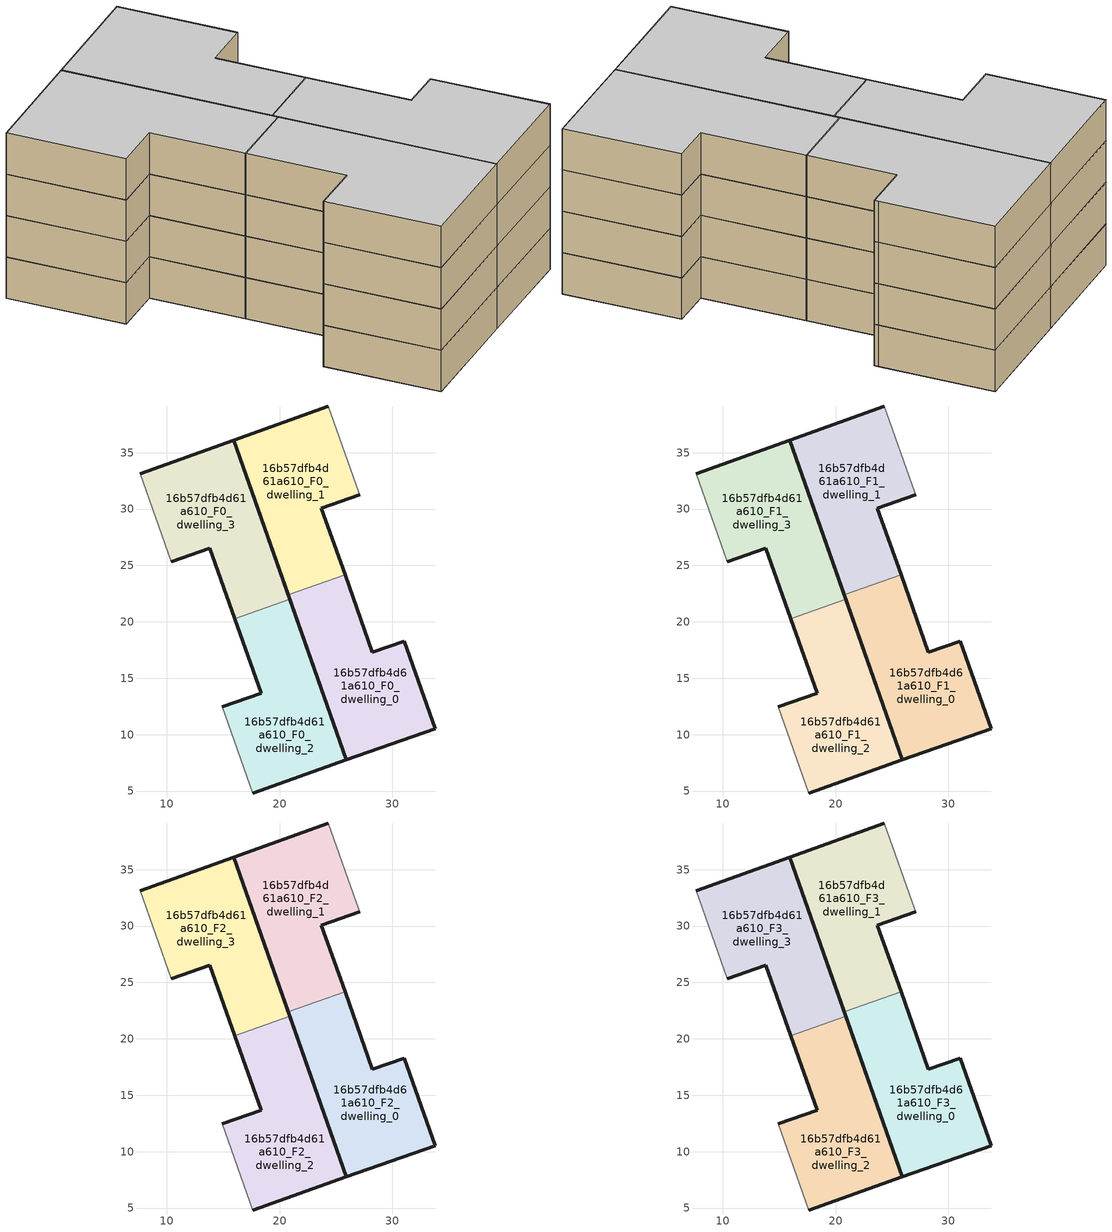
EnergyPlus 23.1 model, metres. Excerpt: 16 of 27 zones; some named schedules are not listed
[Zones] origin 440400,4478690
16b57dfb4d61a610_F0_dwelling_0
 floor ground (EU_floor_Construction): 33.81,10.54 31.04,18.29 28.23,17.31 25.8,24.17 20.77,22.39 25.92,7.76 z0
 wall outside (EU_wall_Construction): 25.8,24.17 28.23,17.31 31.04,18.29 33.81,10.54 25.92,7.76 20.77,22.39 z0:3
 wall to 16b57dfb4d61a610_F0_dwelling_1 (EU_wall_Construction): 20.77,22.39 25.8,24.16 z0:3
16b57dfb4d61a610_F0_dwelling_1
 floor ground (EU_floor_Construction): 25.8,24.17 23.72,30.06 27.11,31.25 27,31.51 24.33,39.13 15.93,36.11 20.77,22.39 z0
 wall outside (EU_wall_Construction): 20.77,22.39 15.93,36.11 24.33,39.13 / 27.11,31.25 23.72,30.06 25.8,24.17 z0:3
 wall adiabatic (EU_wall_Construction): 24.33,39.13 27,31.51 27.11,31.25 z0:3
16b57dfb4d61a610_F0_dwelling_2
 floor ground (EU_floor_Construction): 25.92,7.76 20.91,21.99 16.03,20.27 18.35,13.67 14.91,12.48 17.6,4.83 z0
 wall outside (EU_wall_Construction): 20.91,21.99 25.92,7.76 17.6,4.83 / 14.91,12.48 18.35,13.67 16.03,20.27 z0:3
 wall adiabatic (EU_wall_Construction): 17.6,4.83 14.91,12.48 z0:3
 wall to 16b57dfb4d61a610_F0_dwelling_3 (EU_wall_Construction): 16.03,20.27 20.91,21.99 z0:3
16b57dfb4d61a610_F0_dwelling_3
 floor ground (EU_floor_Construction): 20.91,21.99 15.93,36.11 7.64,33.13 10.38,25.31 13.83,26.52 16.03,20.27 z0
 wall outside (EU_wall_Construction): 7.64,33.13 15.93,36.11 20.91,21.99 / 16.03,20.27 13.83,26.52 10.38,25.31 z0:3
 wall adiabatic (EU_wall_Construction): 10.38,25.31 7.64,33.13 z0:3
16b57dfb4d61a610_F1_dwelling_0
 floor to 16b57dfb4d61a610_F0_dwelling_0 (EU_floor_Construction): 33.81,10.54 31.04,18.29 28.23,17.31 25.8,24.17 20.77,22.39 25.92,7.76 z3
 wall outside (EU_wall_Construction): 25.8,24.17 28.23,17.31 31.04,18.29 33.81,10.54 25.92,7.76 20.77,22.39 z3:6
 wall to 16b57dfb4d61a610_F1_dwelling_1 (EU_wall_Construction): 20.77,22.39 25.8,24.16 z3:6
16b57dfb4d61a610_F1_dwelling_1
 floor to 16b57dfb4d61a610_F0_dwelling_1 (EU_floor_Construction): 25.8,24.17 23.71,30.06 27.11,31.25 27,31.51 24.33,39.13 15.93,36.11 20.77,22.39 z3
 wall outside (EU_wall_Construction): 20.77,22.39 15.93,36.11 24.33,39.13 / 27.11,31.25 23.72,30.06 25.8,24.17 z3:6
 wall adiabatic (EU_wall_Construction): 24.33,39.13 27,31.51 27.11,31.25 z3:6
16b57dfb4d61a610_F1_dwelling_2
 floor to 16b57dfb4d61a610_F0_dwelling_2 (EU_floor_Construction): 25.92,7.76 20.91,21.99 16.03,20.27 18.35,13.67 14.91,12.48 17.6,4.83 z3
 wall outside (EU_wall_Construction): 20.91,21.99 25.92,7.76 17.6,4.83 / 14.91,12.48 18.35,13.67 16.03,20.27 z3:6
 wall adiabatic (EU_wall_Construction): 17.6,4.83 14.91,12.48 z3:6
 wall to 16b57dfb4d61a610_F1_dwelling_3 (EU_wall_Construction): 16.03,20.27 20.91,21.99 z3:6
16b57dfb4d61a610_F1_dwelling_3
 floor to 16b57dfb4d61a610_F0_dwelling_3 (EU_floor_Construction): 20.91,21.99 15.93,36.11 7.64,33.13 10.38,25.31 13.82,26.52 16.03,20.27 z3
 wall outside (EU_wall_Construction): 7.64,33.13 15.93,36.11 20.91,21.99 / 16.03,20.27 13.83,26.52 10.38,25.31 z3:6
 wall adiabatic (EU_wall_Construction): 10.38,25.31 7.64,33.13 z3:6
16b57dfb4d61a610_F2_dwelling_0
 floor to 16b57dfb4d61a610_F1_dwelling_0 (EU_floor_Construction): 33.81,10.54 31.04,18.29 28.23,17.31 25.8,24.17 20.77,22.39 25.92,7.76 z6
 wall outside (EU_wall_Construction): 25.8,24.17 28.23,17.31 31.04,18.29 33.81,10.54 25.92,7.76 20.77,22.39 z6:9
 wall to 16b57dfb4d61a610_F2_dwelling_1 (EU_wall_Construction): 20.77,22.39 25.8,24.16 z6:9
16b57dfb4d61a610_F2_dwelling_1
 floor to 16b57dfb4d61a610_F1_dwelling_1 (EU_floor_Construction): 25.8,24.17 23.71,30.06 27.11,31.25 27,31.51 24.33,39.13 15.93,36.11 20.77,22.39 z6
 wall outside (EU_wall_Construction): 20.77,22.39 15.93,36.11 24.33,39.13 / 27.11,31.25 23.72,30.06 25.8,24.17 z6:9
 wall adiabatic (EU_wall_Construction): 24.33,39.13 27,31.51 27.11,31.25 z6:9
16b57dfb4d61a610_F2_dwelling_2
 floor to 16b57dfb4d61a610_F1_dwelling_2 (EU_floor_Construction): 25.92,7.76 20.91,21.99 16.03,20.27 18.35,13.67 14.91,12.48 17.6,4.83 z6
 wall outside (EU_wall_Construction): 20.91,21.99 25.92,7.76 17.6,4.83 / 14.91,12.48 18.35,13.67 16.03,20.27 z6:9
 wall adiabatic (EU_wall_Construction): 17.6,4.83 14.91,12.48 z6:9
 wall to 16b57dfb4d61a610_F2_dwelling_3 (EU_wall_Construction): 16.03,20.27 20.91,21.99 z6:9
16b57dfb4d61a610_F2_dwelling_3
 floor to 16b57dfb4d61a610_F1_dwelling_3 (EU_floor_Construction): 20.91,21.99 15.93,36.11 7.64,33.13 10.38,25.31 13.82,26.52 16.03,20.27 z6
 wall outside (EU_wall_Construction): 7.64,33.13 15.93,36.11 20.91,21.99 / 16.03,20.27 13.83,26.52 10.38,25.31 z6:9
 wall adiabatic (EU_wall_Construction): 10.38,25.31 7.64,33.13 z6:9
16b57dfb4d61a610_F3_dwelling_0
 floor to 16b57dfb4d61a610_F2_dwelling_0 (EU_floor_Construction): 33.81,10.54 31.04,18.29 28.23,17.31 25.8,24.17 20.77,22.39 25.92,7.76 z9
 wall outside (EU_wall_Construction): 25.8,24.17 28.23,17.31 31.04,18.29 33.81,10.54 25.92,7.76 20.77,22.39 z9:12
 wall to 16b57dfb4d61a610_F3_dwelling_1 (EU_wall_Construction): 20.77,22.39 25.8,24.16 z9:12
 ceiling to 16b57dfb4d61a610_F4_dwelling_0 (EU_floor_Construction): 31.04,18.29 33.81,10.54 25.92,7.76 20.77,22.39 25.8,24.17 28.23,17.31 z12
16b57dfb4d61a610_F3_dwelling_1
 floor to 16b57dfb4d61a610_F2_dwelling_1 (EU_floor_Construction): 25.8,24.17 23.71,30.06 27.11,31.25 27,31.51 24.33,39.13 15.93,36.11 20.77,22.39 z9
 wall outside (EU_wall_Construction): 20.77,22.39 15.93,36.11 24.33,39.13 / 27.11,31.25 23.72,30.06 25.8,24.17 z9:12
 wall adiabatic (EU_wall_Construction): 24.33,39.13 27,31.51 27.11,31.25 z9:12
 ceiling to 16b57dfb4d61a610_F4_dwelling_1 (EU_floor_Construction): 24.33,39.13 27,31.51 27.11,31.25 23.71,30.06 25.8,24.17 20.77,22.39 15.93,36.11 z12
16b57dfb4d61a610_F3_dwelling_2
 floor to 16b57dfb4d61a610_F2_dwelling_2 (EU_floor_Construction): 25.92,7.76 20.91,21.99 16.03,20.27 18.35,13.67 14.91,12.48 17.6,4.83 z9
 wall outside (EU_wall_Construction): 20.91,21.99 25.92,7.76 17.6,4.83 / 14.91,12.48 18.35,13.67 16.03,20.27 z9:12
 wall adiabatic (EU_wall_Construction): 17.6,4.83 14.91,12.48 z9:12
 wall to 16b57dfb4d61a610_F3_dwelling_3 (EU_wall_Construction): 16.03,20.27 20.91,21.99 z9:12
 ceiling to 16b57dfb4d61a610_F4_dwelling_2 (EU_floor_Construction): 20.91,21.99 25.92,7.76 17.6,4.83 14.91,12.48 18.35,13.67 16.03,20.27 z12
16b57dfb4d61a610_F3_dwelling_3
 floor to 16b57dfb4d61a610_F2_dwelling_3 (EU_floor_Construction): 20.91,21.99 15.93,36.11 7.64,33.13 10.38,25.31 13.82,26.52 16.03,20.27 z9
 wall outside (EU_wall_Construction): 7.64,33.13 15.93,36.11 20.91,21.99 / 16.03,20.27 13.83,26.52 10.38,25.31 z9:12
 wall adiabatic (EU_wall_Construction): 10.38,25.31 7.64,33.13 z9:12
 ceiling to 16b57dfb4d61a610_F4_dwelling_3 (EU_floor_Construction): 15.93,36.11 20.91,21.99 16.03,20.27 13.82,26.52 10.38,25.31 7.64,33.13 z12
[Building]
EU S2 Campaign: North Axis=0; Terrain=City; Solar Distribution=FullExterior
[Site:Location]
Madrid: Latitude=40.5; Longitude=-3.5; Time Zone=1; Elevation=609
[SizingPeriod:WeatherFileDays]
AnnualSizingPeriod: Begin Month=1; Begin Day of Month=1; End Month=12; End Day of Month=31; Day of Week for Start Day=Monday; Use Weather File Daylight Saving Period=No; Use Weather File Rain and Snow Indicators=No
[MATERIAL]
EU_InternalMass_Material: Roughness=MediumRough; Thickness=0.1; Conductivity=1; Density=1800; Specific Heat=900; Thermal Absorptance=0.9; Solar Absorptance=0.7; Visible Absorptance=0.7
[MATERIAL:NOMASS] Roughness=MediumRough; Thermal Absorptance=0.9; Solar Absorptance=0.7; Visible Absorptance=0.7
Name | Thermal Resistance
EU_wall_NoMass | 0.609216
EU_floor_NoMass | 0.568163
[CONSTRUCTION]
EU_wall_Construction: EU_wall_NoMass
EU_floor_Construction: EU_floor_NoMass
EU_InternalMass_Construction: EU_InternalMass_Material
[ZONE] Type=1; Multiplier=1; Ceiling Height=autocalculate; Floor Area=autocalculate; Part of Total Floor Area=Yes
Name | Volume
16b57dfb4d61a610_F0_dwelling_0; 16b57dfb4d61a610_F1_dwelling_0; 16b57dfb4d61a610_F2_dwelling_0; 16b57dfb4d61a610_F3_dwelling_0 | 322.795
16b57dfb4d61a610_F0_dwelling_1 | 322.802
16b57dfb4d61a610_F1_dwelling_1; 16b57dfb4d61a610_F2_dwelling_1; 16b57dfb4d61a610_F3_dwelling_1 | 322.803
16b57dfb4d61a610_F0_dwelling_2; 16b57dfb4d61a610_F1_dwelling_2; 16b57dfb4d61a610_F2_dwelling_2; 16b57dfb4d61a610_F3_dwelling_2 | 322.801
16b57dfb4d61a610_F0_dwelling_3 | 322.828
16b57dfb4d61a610_F1_dwelling_3; 16b57dfb4d61a610_F2_dwelling_3; 16b57dfb4d61a610_F3_dwelling_3 | 322.827
[INTERNALMASS] Construction=EU_InternalMass_Construction
Name | Zone or ZoneList | Surface Area
16b57dfb4d61a610_F0_dwelling_0_EU_InternalMass | 16b57dfb4d61a610_F0_dwelling_0 | 107.598
16b57dfb4d61a610_F0_dwelling_1_EU_InternalMass | 16b57dfb4d61a610_F0_dwelling_1 | 107.601
16b57dfb4d61a610_F0_dwelling_2_EU_InternalMass | 16b57dfb4d61a610_F0_dwelling_2 | 107.6
16b57dfb4d61a610_F0_dwelling_3_EU_InternalMass | 16b57dfb4d61a610_F0_dwelling_3 | 107.609
16b57dfb4d61a610_F1_dwelling_0_EU_InternalMass | 16b57dfb4d61a610_F1_dwelling_0 | 107.598
16b57dfb4d61a610_F1_dwelling_1_EU_InternalMass | 16b57dfb4d61a610_F1_dwelling_1 | 107.601
16b57dfb4d61a610_F1_dwelling_2_EU_InternalMass | 16b57dfb4d61a610_F1_dwelling_2 | 107.6
16b57dfb4d61a610_F1_dwelling_3_EU_InternalMass | 16b57dfb4d61a610_F1_dwelling_3 | 107.609
16b57dfb4d61a610_F2_dwelling_0_EU_InternalMass | 16b57dfb4d61a610_F2_dwelling_0 | 107.598
16b57dfb4d61a610_F2_dwelling_1_EU_InternalMass | 16b57dfb4d61a610_F2_dwelling_1 | 107.601
16b57dfb4d61a610_F2_dwelling_2_EU_InternalMass | 16b57dfb4d61a610_F2_dwelling_2 | 107.6
16b57dfb4d61a610_F2_dwelling_3_EU_InternalMass | 16b57dfb4d61a610_F2_dwelling_3 | 107.609
16b57dfb4d61a610_F3_dwelling_0_EU_InternalMass | 16b57dfb4d61a610_F3_dwelling_0 | 107.598
16b57dfb4d61a610_F3_dwelling_1_EU_InternalMass | 16b57dfb4d61a610_F3_dwelling_1 | 107.601
16b57dfb4d61a610_F3_dwelling_2_EU_InternalMass | 16b57dfb4d61a610_F3_dwelling_2 | 107.6
16b57dfb4d61a610_F3_dwelling_3_EU_InternalMass | 16b57dfb4d61a610_F3_dwelling_3 | 107.609
[OTHEREQUIPMENT] Fuel Type=Electricity; Design Level Calculation Method=Watts/Area; Power per Zone Floor Area=1; Fraction Latent=0; Fraction Radiant=0; Fraction Lost=0; Carbon Dioxide Generation Rate=0; EndUse Subcategory=EU_Step8_InternalGains
Name | Zone or ZoneList or Space or SpaceList | Schedule
EU_Step8_InternalGain_16b57dfb4d61a610_F0_dwelling_0_f000 | 16b57dfb4d61a610_F0_dwelling_0 | EU_Step8_GainSchedule_16b57dfb4d61a610_F0_dwelling_0_f000
EU_Step8_InternalGain_16b57dfb4d61a610_F0_dwelling_1_f000 | 16b57dfb4d61a610_F0_dwelling_1 | EU_Step8_GainSchedule_16b57dfb4d61a610_F0_dwelling_1_f000
EU_Step8_InternalGain_16b57dfb4d61a610_F0_dwelling_2_f000 | 16b57dfb4d61a610_F0_dwelling_2 | EU_Step8_GainSchedule_16b57dfb4d61a610_F0_dwelling_2_f000
EU_Step8_InternalGain_16b57dfb4d61a610_F0_dwelling_3_f000 | 16b57dfb4d61a610_F0_dwelling_3 | EU_Step8_GainSchedule_16b57dfb4d61a610_F0_dwelling_3_f000
EU_Step8_InternalGain_16b57dfb4d61a610_F1_dwelling_0_f000 | 16b57dfb4d61a610_F1_dwelling_0 | EU_Step8_GainSchedule_16b57dfb4d61a610_F1_dwelling_0_f000
EU_Step8_InternalGain_16b57dfb4d61a610_F1_dwelling_1_f000 | 16b57dfb4d61a610_F1_dwelling_1 | EU_Step8_GainSchedule_16b57dfb4d61a610_F1_dwelling_1_f000
EU_Step8_InternalGain_16b57dfb4d61a610_F1_dwelling_2_f000 | 16b57dfb4d61a610_F1_dwelling_2 | EU_Step8_GainSchedule_16b57dfb4d61a610_F1_dwelling_2_f000
EU_Step8_InternalGain_16b57dfb4d61a610_F1_dwelling_3_f000 | 16b57dfb4d61a610_F1_dwelling_3 | EU_Step8_GainSchedule_16b57dfb4d61a610_F1_dwelling_3_f000
EU_Step8_InternalGain_16b57dfb4d61a610_F2_dwelling_0_f000 | 16b57dfb4d61a610_F2_dwelling_0 | EU_Step8_GainSchedule_16b57dfb4d61a610_F2_dwelling_0_f000
EU_Step8_InternalGain_16b57dfb4d61a610_F2_dwelling_1_f000 | 16b57dfb4d61a610_F2_dwelling_1 | EU_Step8_GainSchedule_16b57dfb4d61a610_F2_dwelling_1_f000
EU_Step8_InternalGain_16b57dfb4d61a610_F2_dwelling_2_f000 | 16b57dfb4d61a610_F2_dwelling_2 | EU_Step8_GainSchedule_16b57dfb4d61a610_F2_dwelling_2_f000
EU_Step8_InternalGain_16b57dfb4d61a610_F2_dwelling_3_f000 | 16b57dfb4d61a610_F2_dwelling_3 | EU_Step8_GainSchedule_16b57dfb4d61a610_F2_dwelling_3_f000
EU_Step8_InternalGain_16b57dfb4d61a610_F3_dwelling_0_f000 | 16b57dfb4d61a610_F3_dwelling_0 | EU_Step8_GainSchedule_16b57dfb4d61a610_F3_dwelling_0_f000
EU_Step8_InternalGain_16b57dfb4d61a610_F3_dwelling_1_f000 | 16b57dfb4d61a610_F3_dwelling_1 | EU_Step8_GainSchedule_16b57dfb4d61a610_F3_dwelling_1_f000
EU_Step8_InternalGain_16b57dfb4d61a610_F3_dwelling_2_f000 | 16b57dfb4d61a610_F3_dwelling_2 | EU_Step8_GainSchedule_16b57dfb4d61a610_F3_dwelling_2_f000
EU_Step8_InternalGain_16b57dfb4d61a610_F3_dwelling_3_f000 | 16b57dfb4d61a610_F3_dwelling_3 | EU_Step8_GainSchedule_16b57dfb4d61a610_F3_dwelling_3_f000
[ZONEVENTILATION:DESIGNFLOWRATE] Schedule=EU_AlwaysOn; Design Flow Rate Calculation Method=AirChanges/Hour; Air Changes per Hour=0.752966; Ventilation Type=Natural; Fan Pressure Rise=0; Fan Total Efficiency=1; Constant Term Coefficient=1; Temperature Term Coefficient=0; Velocity Term Coefficient=0; Velocity Squared Term Coefficient=0; Minimum Indoor Temperature=-100; Maximum Indoor Temperature=100; Delta Temperature=-100; Minimum Outdoor Temperature=-100; Maximum Outdoor Temperature=100; Maximum Wind Speed=40
Name | Zone or ZoneList or Space or SpaceList
EU_ConstantAir_16b57dfb4d61a610_F0_dwelling_0 | 16b57dfb4d61a610_F0_dwelling_0
EU_ConstantAir_16b57dfb4d61a610_F0_dwelling_1 | 16b57dfb4d61a610_F0_dwelling_1
EU_ConstantAir_16b57dfb4d61a610_F0_dwelling_2 | 16b57dfb4d61a610_F0_dwelling_2
EU_ConstantAir_16b57dfb4d61a610_F0_dwelling_3 | 16b57dfb4d61a610_F0_dwelling_3
EU_ConstantAir_16b57dfb4d61a610_F1_dwelling_0 | 16b57dfb4d61a610_F1_dwelling_0
EU_ConstantAir_16b57dfb4d61a610_F1_dwelling_1 | 16b57dfb4d61a610_F1_dwelling_1
EU_ConstantAir_16b57dfb4d61a610_F1_dwelling_2 | 16b57dfb4d61a610_F1_dwelling_2
EU_ConstantAir_16b57dfb4d61a610_F1_dwelling_3 | 16b57dfb4d61a610_F1_dwelling_3
EU_ConstantAir_16b57dfb4d61a610_F2_dwelling_0 | 16b57dfb4d61a610_F2_dwelling_0
EU_ConstantAir_16b57dfb4d61a610_F2_dwelling_1 | 16b57dfb4d61a610_F2_dwelling_1
EU_ConstantAir_16b57dfb4d61a610_F2_dwelling_2 | 16b57dfb4d61a610_F2_dwelling_2
EU_ConstantAir_16b57dfb4d61a610_F2_dwelling_3 | 16b57dfb4d61a610_F2_dwelling_3
EU_ConstantAir_16b57dfb4d61a610_F3_dwelling_0 | 16b57dfb4d61a610_F3_dwelling_0
EU_ConstantAir_16b57dfb4d61a610_F3_dwelling_1 | 16b57dfb4d61a610_F3_dwelling_1
EU_ConstantAir_16b57dfb4d61a610_F3_dwelling_2 | 16b57dfb4d61a610_F3_dwelling_2
EU_ConstantAir_16b57dfb4d61a610_F3_dwelling_3 | 16b57dfb4d61a610_F3_dwelling_3
[HVACTEMPLATE:THERMOSTAT] Constant Heating Setpoint=20; Constant Cooling Setpoint=50
EU_HeatOnly_16b57dfb4d61a610_F0_dwelling_0; EU_HeatOnly_16b57dfb4d61a610_F0_dwelling_1; EU_HeatOnly_16b57dfb4d61a610_F0_dwelling_2; EU_HeatOnly_16b57dfb4d61a610_F0_dwelling_3; EU_HeatOnly_16b57dfb4d61a610_F1_dwelling_0; EU_HeatOnly_16b57dfb4d61a610_F1_dwelling_1; EU_HeatOnly_16b57dfb4d61a610_F1_dwelling_2; EU_HeatOnly_16b57dfb4d61a610_F1_dwelling_3; EU_HeatOnly_16b57dfb4d61a610_F2_dwelling_0; EU_HeatOnly_16b57dfb4d61a610_F2_dwelling_1; EU_HeatOnly_16b57dfb4d61a610_F2_dwelling_2; EU_HeatOnly_16b57dfb4d61a610_F2_dwelling_3; EU_HeatOnly_16b57dfb4d61a610_F3_dwelling_0; EU_HeatOnly_16b57dfb4d61a610_F3_dwelling_1; EU_HeatOnly_16b57dfb4d61a610_F3_dwelling_2; EU_HeatOnly_16b57dfb4d61a610_F3_dwelling_3; EU_HeatOnly_16b57dfb4d61a610_F4_dwelling_0; EU_HeatOnly_16b57dfb4d61a610_F4_dwelling_1; EU_HeatOnly_16b57dfb4d61a610_F4_dwelling_2; EU_HeatOnly_16b57dfb4d61a610_F4_dwelling_3; EU_HeatOnly_16b57dfb4d61a610_F5_dwelling_0; EU_HeatOnly_16b57dfb4d61a610_F5_dwelling_1; EU_HeatOnly_16b57dfb4d61a610_F5_dwelling_2; EU_HeatOnly_16b57dfb4d61a610_F5_dwelling_3; EU_HeatOnly_16b57dfb4d61a610_F6_dwelling_0; EU_HeatOnly_16b57dfb4d61a610_F6_dwelling_1; EU_HeatOnly_16b57dfb4d61a610_F6_dwelling_2
[HVACTEMPLATE:ZONE:IDEALLOADSAIRSYSTEM] System Availability Schedule=EU_AlwaysOn; Maximum Heating Supply Air Temperature=50; Minimum Cooling Supply Air Temperature=13; Maximum Heating Supply Air Humidity Ratio=0.0156; Minimum Cooling Supply Air Humidity Ratio=0.0077; Heating Limit=NoLimit; Cooling Limit=NoLimit; Heating Availability Schedule=EU_AlwaysOn; Cooling Availability Schedule=EU_CoolingOff; Dehumidification Control Type=ConstantSensibleHeatRatio; Cooling Sensible Heat Ratio=0.7; Dehumidification Setpoint=60; Humidification Control Type=None; Humidification Setpoint=30; Outdoor Air Method=None; Outdoor Air Flow Rate per Person=0.00944; Outdoor Air Flow Rate per Zone Floor Area=0; Outdoor Air Flow Rate per Zone=0; Demand Controlled Ventilation Type=None; Outdoor Air Economizer Type=NoEconomizer; Heat Recovery Type=None; Sensible Heat Recovery Effectiveness=0.7; Latent Heat Recovery Effectiveness=0.65
Name | Template Thermostat
16b57dfb4d61a610_F0_dwelling_0 | EU_HeatOnly_16b57dfb4d61a610_F0_dwelling_0
16b57dfb4d61a610_F0_dwelling_1 | EU_HeatOnly_16b57dfb4d61a610_F0_dwelling_1
16b57dfb4d61a610_F0_dwelling_2 | EU_HeatOnly_16b57dfb4d61a610_F0_dwelling_2
16b57dfb4d61a610_F0_dwelling_3 | EU_HeatOnly_16b57dfb4d61a610_F0_dwelling_3
16b57dfb4d61a610_F1_dwelling_0 | EU_HeatOnly_16b57dfb4d61a610_F1_dwelling_0
16b57dfb4d61a610_F1_dwelling_1 | EU_HeatOnly_16b57dfb4d61a610_F1_dwelling_1
16b57dfb4d61a610_F1_dwelling_2 | EU_HeatOnly_16b57dfb4d61a610_F1_dwelling_2
16b57dfb4d61a610_F1_dwelling_3 | EU_HeatOnly_16b57dfb4d61a610_F1_dwelling_3
16b57dfb4d61a610_F2_dwelling_0 | EU_HeatOnly_16b57dfb4d61a610_F2_dwelling_0
16b57dfb4d61a610_F2_dwelling_1 | EU_HeatOnly_16b57dfb4d61a610_F2_dwelling_1
16b57dfb4d61a610_F2_dwelling_2 | EU_HeatOnly_16b57dfb4d61a610_F2_dwelling_2
16b57dfb4d61a610_F2_dwelling_3 | EU_HeatOnly_16b57dfb4d61a610_F2_dwelling_3
16b57dfb4d61a610_F3_dwelling_0 | EU_HeatOnly_16b57dfb4d61a610_F3_dwelling_0
